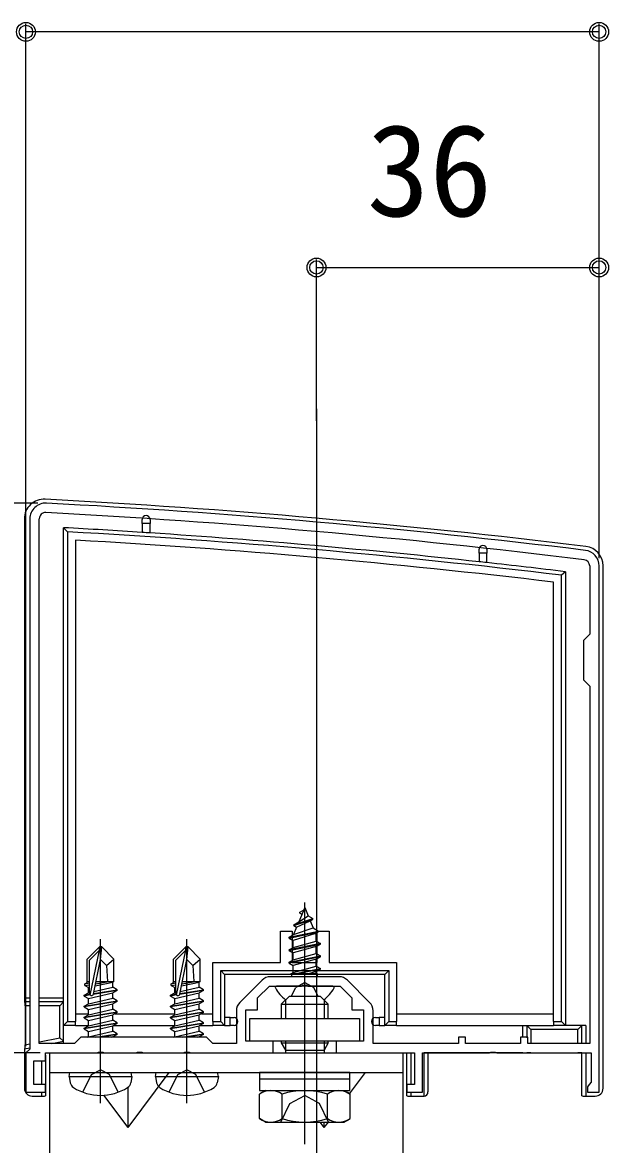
# Model space of a CAD drawing. Units: millimetres, scale not verified. Extents: x -700 to 700, y -1044 to 1038.
# Drawn here: x -350.9 to -276.3, y 732.4 to 875.2 of the extents above; entities that cross this region are included whole.
import ezdxf
from ezdxf.enums import TextEntityAlignment as Align

# ---------------------------------------------------------------- set-up
doc = ezdxf.new("R2010")
doc.units = ezdxf.units.MM
doc.header["$LTSCALE"] = 6
for name, color, linetype in [('0-2_YKK_11', 7, 'Continuous'), ('0-3_YKK_12', 2, 'Continuous'), ('0-4_YKK_13', 4, 'Continuous'), ('0-5_YKK_D', 6, 'Continuous')]:
    doc.layers.add(name, color=color, linetype=linetype)
doc.styles.add('ＭＳ ゴシック', font='')
doc.styles.get('ＭＳ ゴシック').set_extended_font_data('MS Gothic')

msp = doc.modelspace()

# ---------------------------------------------------------------- linework, layer by layer
at = {"layer": '0-2_YKK_11'}
for p, q in [((-348.8, 745.233), (-348.8, 812.033)), ((-320.436, 753.294), (-323.261, 750.469)), ((-310.624, 753.733), (-319.376, 753.733)), ((-306.739, 750.469), (-309.564, 753.294))]:
    msp.add_line(p, q, dxfattribs=at)
for points in [[(-350, 812.033), (-350, 744.533), (-350.5, 744.033), (-350.5, 739.033), (-348, 739.033), (-348, 740.033), (-349.5, 740.033), (-349.5, 743.033), (-348, 743.033), (-348, 744.033), (-341.458, 744.033), (-341.275, 744.153), (-340.725, 744.153), (-340.542, 744.033), (-336.458, 744.033), (-336.275, 744.153), (-335.725, 744.153), (-335.542, 744.033), (-330.458, 744.033), (-330.275, 744.153), (-329.725, 744.153), (-329.542, 744.033), (-319, 744.033), (-319, 745.533), (-322.5, 745.533), (-322.5, 749.533), (-321, 749.533), (-321, 751.033), (-319.5, 752.533), (-315.458, 752.533), (-315.275, 752.653), (-314.725, 752.653), (-314.542, 752.533), (-310.5, 752.533), (-309, 751.033), (-309, 749.533), (-307.5, 749.533), (-307.5, 745.533), (-311, 745.533), (-311, 744.033)], [(-311, 744.033), (-301, 744.033), (-301, 740.033), (-302, 740.033), (-302, 739.033), (-300, 739.033), (-300, 744.033), (-291.458, 744.033), (-291.275, 744.153), (-290.725, 744.153), (-290.542, 744.033), (-278.5, 744.033), (-278.5, 740.325), (-278.75, 740.029), (-279, 739.733), (-279, 739.033), (-277.5, 739.033), (-277.5, 806.033)], [(-278.7, 806.033), (-278.7, 797.333), (-279.5, 796.533), (-279.5, 791.533), (-278.7, 790.733), (-278.7, 745.233), (-286.6, 745.233), (-286.6, 746.033), (-287.5, 746.033), (-287.5, 745.233), (-294.5, 745.233), (-294.5, 746.033), (-295.4, 746.033), (-295.4, 745.233), (-306.3, 745.233), (-306.3, 749.409)], [(-323.7, 749.409), (-323.7, 745.233), (-326.7, 745.233), (-327.5, 746.033), (-343.5, 746.033), (-344.3, 745.233), (-348.8, 745.233)]]:
    msp.add_lwpolyline(points, dxfattribs=at)
for centre, radius, start, end in [((-348, 812.033), 2, 86.9684, 180.00001), ((-400.781, -184.566), 999.996, 83.01993, 86.96841), ((-348, 812.033), 0.8, 86.96839, 180.00001), ((-400.781, -184.566), 998.796, 83.01993, 86.96841), ((-279.5, 806.033), 2, 0.00001, 83.01993), ((-279.5, 806.033), 0.8, 0.00001, 83.01993), ((-319.376, 752.233), 1.5, 90.00002, 135.00001), ((-310.624, 752.233), 1.5, 44.99999, 89.99998), ((-322.2, 749.409), 1.5, 134.99999, 179.99998), ((-307.8, 749.409), 1.5, 0.00002, 45.00001)]:
    msp.add_arc(centre, radius, start, end, dxfattribs=at)
at = {"layer": '0-3_YKK_12'}
msp.add_line((-313.5, 826.033), (-313.5, 239.033), dxfattribs=at)
at = {"layer": '0-4_YKK_13'}
for p, q in [((-350.7, 812.033), (-350.7, 751.033)), ((-335.7, 811.437), (-335.7, 811.937)), ((-334.7, 811.937), (-334.7, 811.437)), ((-345.2, 810.378), (-345.2, 748.033)), ((-334.7, 811.437), (-335.7, 811.437)), ((-335.7, 811.437), (-335.7, 810.303)), ((-334.7, 810.237), (-334.7, 811.437)), ((-344.2, 809.32), (-344.2, 748.033)), ((-292.8, 807.655), (-292.8, 808.155)), ((-291.8, 807.655), (-292.8, 807.655)), ((-292.8, 807.655), (-292.8, 806.565)), ((-291.8, 808.155), (-291.8, 807.655)), ((-291.8, 806.455), (-291.8, 807.655)), ((-277, 739.531), (-277, 806.033)), ((-281.8, 805.305), (-282.3, 804.861)), ((-283.3, 748.033), (-283.3, 803.973)), ((-315, 749.033), (-315, 763.187)), ((-315, 762.533), (-315.747, 760.73)), ((-315.747, 760.73), (-314.576, 761.509)), ((-315.6, 761.843), (-315.346, 761.697)), ((-315, 762.533), (-314.576, 761.509)), ((-314.576, 761.509), (-313.95, 761.148)), ((-316.032, 760.041), (-316.424, 759.096)), ((-316.4, 760.253), (-313.95, 761.048)), ((-316.4, 760.353), (-315.747, 760.73)), ((-316.4, 760.253), (-316.032, 760.041)), ((-316.032, 760.041), (-314.301, 760.845)), ((-314.301, 760.845), (-313.95, 761.048)), ((-314.301, 760.845), (-313.93, 759.951)), ((-313.95, 761.048), (-313.95, 761.148)), ((-317, 758.763), (-313.25, 759.558)), ((-317, 758.663), (-313.25, 759.458)), ((-317, 758.763), (-316.424, 759.096)), ((-317, 758.663), (-317, 758.763)), ((-317, 758.663), (-316.475, 758.36)), ((-313.634, 759.236), (-316.475, 758.36)), ((-316.424, 759.096), (-313.93, 759.951)), ((-313.93, 759.951), (-313.25, 759.558)), ((-313.634, 759.236), (-313.25, 759.458)), ((-313.634, 759.236), (-313.525, 758.972)), ((-313.525, 758.271), (-313.525, 758.972)), ((-313.25, 759.458), (-313.25, 759.558)), ((-341.15, 757.533), (-342.7, 755.983)), ((-340.85, 757.533), (-341.15, 757.533)), ((-341.15, 757.109), (-341.15, 757.533)), ((-341, 737.633), (-341, 758.533)), ((-341, 755.911), (-341, 757.533)), ((-341, 755.911), (-340.85, 757.533)), ((-340.85, 757.533), (-339.3, 755.983)), ((-330.15, 757.533), (-331.7, 755.983)), ((-329.85, 757.533), (-330.15, 757.533)), ((-330.15, 757.109), (-330.15, 757.533)), ((-330, 737.633), (-330, 758.533)), ((-330, 755.911), (-330, 757.533)), ((-330, 755.911), (-329.85, 757.533)), ((-329.85, 757.533), (-328.3, 755.983)), ((-313, 757.968), (-317, 757.173)), ((-317, 757.073), (-313, 757.868)), ((-317, 757.173), (-316.475, 757.476)), ((-317, 757.073), (-317, 757.173)), ((-316.475, 757.476), (-316.475, 758.36)), ((-316.475, 757.476), (-313.525, 758.271)), ((-313.525, 757.565), (-316.475, 756.77)), ((-313.525, 758.271), (-313, 757.968)), ((-313.525, 757.565), (-313, 757.868)), ((-313.525, 756.681), (-313.525, 757.565)), ((-313, 757.868), (-313, 757.968)), ((-342.7, 753.014), (-342.7, 755.983)), ((-342.4, 755.859), (-341.15, 757.109)), ((-342.4, 751.581), (-342.4, 755.859)), ((-342.332, 751.41), (-341.15, 757.109)), ((-341.91, 751.526), (-341, 755.911)), ((-340.257, 755.18), (-339.3, 755.983)), ((-339.3, 753.133), (-339.3, 755.983)), ((-331.7, 753.014), (-331.7, 755.983)), ((-331.4, 755.859), (-330.15, 757.109)), ((-331.4, 751.581), (-331.4, 755.859)), ((-331.332, 751.41), (-330.15, 757.109)), ((-330.91, 751.526), (-330, 755.911)), ((-329.257, 755.18), (-328.3, 755.983)), ((-328.3, 753.133), (-328.3, 755.983)), ((-317, 757.073), (-316.475, 756.77)), ((-317, 755.583), (-313, 756.378)), ((-313, 756.278), (-317, 755.483)), ((-316.475, 755.886), (-316.475, 756.77)), ((-316.475, 755.886), (-313.525, 756.681)), ((-313.525, 755.975), (-316.475, 755.18)), ((-313.525, 756.681), (-313, 756.378)), ((-313.525, 755.091), (-313.525, 755.975)), ((-326.7, 748.033), (-326.7, 755.533)), ((-325.7, 754.533), (-304.3, 754.533)), ((-325.7, 748.033), (-325.7, 754.533)), ((-317, 755.483), (-316.475, 755.18)), ((-316.475, 754.296), (-316.475, 755.18)), ((-316.475, 754.296), (-313.525, 755.091)), ((-316.358, 754.12), (-313, 754.788)), ((-313, 754.688), (-315.855, 754.12)), ((-313.525, 754.385), (-314.506, 754.12)), ((-313.525, 755.091), (-313, 754.788)), ((-313.525, 754.385), (-313, 754.688)), ((-313.525, 754.12), (-313.525, 754.385)), ((-313, 754.688), (-313, 754.788)), ((-304.3, 754.533), (-304.3, 748.033)), ((-343, 752.841), (-342.7, 753.014)), ((-343, 752.841), (-342.4, 752.957)), ((-342.7, 753.133), (-342.4, 753.133)), ((-341.695, 752.558), (-339.45, 753.065)), ((-341.635, 752.85), (-339.917, 753.133)), ((-341.58, 753.117), (-341.496, 753.133)), ((-341.576, 753.133), (-339.3, 753.133)), ((-339.3, 753.133), (-339.45, 753.065)), ((-339.45, 752.401), (-339.45, 753.065)), ((-332, 752.841), (-331.7, 753.014)), ((-332, 752.841), (-331.4, 752.957)), ((-331.7, 753.133), (-331.4, 753.133)), ((-330.695, 752.558), (-328.45, 753.065)), ((-330.635, 752.85), (-328.917, 753.133)), ((-330.58, 753.117), (-330.496, 753.133)), ((-330.576, 753.133), (-328.3, 753.133)), ((-328.3, 753.133), (-328.45, 753.065)), ((-328.45, 752.401), (-328.45, 753.065)), ((-316.779, 754.12), (-316.475, 754.296)), ((-313.365, 754.12), (-316.779, 754.12)), ((-316.635, 753.733), (-316.635, 754.12)), ((-315, 752.991), (-316.145, 752.382)), ((-315, 732.411), (-315, 753.822)), ((-315, 752.991), (-313.855, 752.382)), ((-313.365, 753.733), (-313.365, 754.12)), ((-343.1, 751.383), (-342.387, 751.502)), ((-343, 752.625), (-343, 752.841)), ((-343, 752.625), (-342.4, 752.724)), ((-343, 752.625), (-342.55, 752.365)), ((-342.55, 752.365), (-342.397, 752.4)), ((-342.55, 751.701), (-342.55, 752.365)), ((-342.55, 750.965), (-339.45, 751.665)), ((-338.9, 751.983), (-341.926, 751.479)), ((-341.898, 751.583), (-338.9, 752.083)), ((-341.84, 751.861), (-339.45, 752.401)), ((-338.9, 752.083), (-339.45, 752.401)), ((-338.9, 751.983), (-339.45, 751.665)), ((-339.45, 751.001), (-339.45, 751.665)), ((-338.9, 751.983), (-338.9, 752.083)), ((-332.1, 751.383), (-331.387, 751.502)), ((-332, 752.625), (-332, 752.841)), ((-332, 752.625), (-331.4, 752.724)), ((-332, 752.625), (-331.55, 752.365)), ((-331.55, 752.365), (-331.397, 752.4)), ((-331.55, 751.701), (-331.55, 752.365)), ((-331.55, 750.965), (-328.45, 751.665)), ((-327.9, 751.983), (-330.926, 751.479)), ((-330.898, 751.583), (-327.9, 752.083)), ((-330.84, 751.861), (-328.45, 752.401)), ((-327.9, 752.083), (-328.45, 752.401)), ((-327.9, 751.983), (-328.45, 751.665)), ((-328.45, 751.001), (-328.45, 751.665)), ((-327.9, 751.983), (-327.9, 752.083)), ((-311.404, 752.533), (-318.596, 752.533)), ((-316.718, 751.232), (-316.145, 752.382)), ((-313.282, 751.232), (-313.855, 752.382)), ((-350.7, 751.033), (-350, 751.033)), ((-350, 750.533), (-350.669, 750.533)), ((-350, 750.033), (-350.608, 750.033)), ((-350.608, 750.033), (-350.608, 745.061)), ((-348.8, 751.033), (-345.7, 751.033)), ((-345.7, 750.533), (-348.8, 750.533)), ((-346.2, 745.943), (-346.2, 750.033)), ((-342.332, 751.411), (-343.1, 751.283)), ((-343.1, 751.283), (-343.1, 751.383)), ((-343.1, 751.283), (-342.55, 750.965)), ((-343.1, 749.983), (-338.9, 750.683)), ((-338.9, 750.583), (-343.1, 749.883)), ((-342.55, 750.301), (-342.55, 750.965)), ((-342.55, 749.565), (-339.45, 750.265)), ((-338.9, 750.683), (-339.45, 751.001)), ((-338.9, 750.583), (-339.45, 750.265)), ((-339.45, 749.601), (-339.45, 750.265)), ((-338.9, 750.583), (-338.9, 750.683)), ((-331.332, 751.411), (-332.1, 751.283)), ((-332.1, 751.283), (-332.1, 751.383)), ((-332.1, 751.283), (-331.55, 750.965)), ((-332.1, 749.983), (-327.9, 750.683)), ((-327.9, 750.583), (-332.1, 749.883)), ((-331.55, 750.301), (-331.55, 750.965)), ((-331.55, 749.565), (-328.45, 750.265)), ((-327.9, 750.683), (-328.45, 751.001)), ((-327.9, 750.583), (-328.45, 750.265)), ((-328.45, 749.601), (-328.45, 750.265)), ((-327.9, 750.583), (-327.9, 750.683)), ((-318, 750.232), (-317, 751.232)), ((-318, 750.232), (-312, 750.232)), ((-318, 750.232), (-318, 748.433)), ((-317.46, 750.772), (-317.46, 748.433)), ((-313, 751.232), (-317, 751.232)), ((-312, 750.232), (-313, 751.232)), ((-312.54, 750.772), (-312.54, 748.433)), ((-312, 748.433), (-312, 750.232)), ((-344.2, 749.033), (-342.55, 749.033)), ((-343.1, 749.883), (-343.1, 749.983)), ((-343.1, 749.883), (-342.55, 749.565)), ((-343.1, 748.583), (-338.9, 749.283)), ((-338.9, 749.183), (-343.1, 748.483)), ((-342.55, 748.901), (-342.55, 749.565)), ((-342.55, 748.165), (-339.45, 748.865)), ((-338.9, 749.283), (-339.45, 749.601)), ((-338.9, 749.183), (-339.45, 748.865)), ((-339.45, 748.201), (-339.45, 748.865)), ((-339.16, 749.033), (-331.55, 749.033)), ((-338.9, 749.183), (-338.9, 749.283)), ((-332.1, 749.883), (-332.1, 749.983)), ((-332.1, 749.883), (-331.55, 749.565)), ((-332.1, 748.583), (-327.9, 749.283)), ((-327.9, 749.183), (-332.1, 748.483)), ((-331.55, 748.901), (-331.55, 749.565)), ((-331.55, 748.165), (-328.45, 748.865)), ((-327.9, 749.283), (-328.45, 749.601)), ((-327.9, 749.183), (-328.45, 748.865)), ((-328.45, 748.201), (-328.45, 748.865)), ((-328.16, 749.033), (-326.7, 749.033)), ((-327.9, 749.183), (-327.9, 749.283)), ((-303.3, 749.033), (-283.3, 749.033)), ((-344.2, 747.533), (-345.7, 747.533)), ((-345.7, 745.233), (-345.7, 747.533)), ((-345.2, 748.033), (-344.2, 748.033)), ((-344.2, 747.533), (-344.2, 748.033)), ((-344.2, 747.533), (-342.55, 747.533)), ((-343.1, 748.483), (-343.1, 748.583)), ((-343.1, 748.483), (-342.55, 748.165)), ((-343.1, 747.183), (-338.9, 747.883)), ((-338.9, 747.783), (-343.1, 747.083)), ((-343.1, 747.083), (-343.1, 747.183)), ((-342.55, 747.501), (-342.55, 748.165)), ((-342.55, 746.765), (-339.45, 747.465)), ((-338.9, 747.883), (-339.45, 748.201)), ((-338.9, 747.783), (-339.45, 747.465)), ((-339.45, 746.801), (-339.45, 747.465)), ((-339.333, 747.533), (-331.55, 747.533)), ((-338.9, 747.783), (-338.9, 747.883)), ((-332.1, 748.483), (-332.1, 748.583)), ((-332.1, 748.483), (-331.55, 748.165)), ((-332.1, 747.183), (-327.9, 747.883)), ((-327.9, 747.783), (-332.1, 747.083)), ((-332.1, 747.083), (-332.1, 747.183)), ((-331.55, 747.501), (-331.55, 748.165)), ((-331.55, 746.765), (-328.45, 747.465)), ((-327.9, 747.883), (-328.45, 748.201)), ((-327.9, 747.783), (-328.45, 747.465)), ((-328.45, 746.801), (-328.45, 747.465)), ((-328.333, 747.533), (-326.7, 747.533)), ((-327.9, 747.783), (-327.9, 747.883)), ((-326.7, 748.033), (-325.7, 748.033)), ((-326.7, 748.033), (-326.7, 747.533)), ((-324.5, 748.533), (-325.2, 748.533)), ((-325.2, 747.533), (-324.5, 747.533)), ((-324.5, 747.533), (-324.5, 748.533)), ((-324.5, 748.533), (-324, 748.533)), ((-324, 747.533), (-324.5, 747.533)), ((-306, 748.533), (-305.5, 748.533)), ((-305.5, 747.533), (-306, 747.533)), ((-305.5, 748.533), (-305.5, 747.533)), ((-304.8, 748.533), (-305.5, 748.533)), ((-305.5, 747.533), (-304.8, 747.533)), ((-304.3, 748.033), (-303.3, 748.033)), ((-303.3, 747.533), (-303.3, 748.033)), ((-303.3, 747.533), (-283.3, 747.533)), ((-287.2, 746.033), (-287.2, 747.533)), ((-286.7, 747.533), (-286.7, 745.957)), ((-283.3, 748.033), (-282.3, 748.033)), ((-283.3, 748.033), (-283.3, 747.533)), ((-281.8, 747.533), (-283.3, 747.533)), ((-279.2, 747.533), (-281.8, 747.533)), ((-279.7, 745.233), (-279.7, 747.533)), ((-279.2, 747.533), (-279.2, 745.233)), ((-348.781, 745.427), (-346.2, 745.943)), ((-345.7, 745.533), (-346.2, 745.943)), ((-343.1, 747.083), (-342.55, 746.765)), ((-342.55, 746.101), (-342.55, 746.765)), ((-341.6, 746.033), (-338.9, 746.483)), ((-338.9, 746.383), (-341, 746.033)), ((-339.594, 746.033), (-339.45, 746.065)), ((-338.9, 746.483), (-339.45, 746.801)), ((-338.9, 746.383), (-339.45, 746.065)), ((-339.45, 746.033), (-339.45, 746.065)), ((-338.9, 746.383), (-338.9, 746.483)), ((-332.1, 747.083), (-331.55, 746.765)), ((-331.55, 746.101), (-331.55, 746.765)), ((-330.6, 746.033), (-327.9, 746.483)), ((-327.9, 746.383), (-330, 746.033)), ((-328.594, 746.033), (-328.45, 746.065)), ((-327.9, 746.483), (-328.45, 746.801)), ((-327.9, 746.383), (-328.45, 746.065)), ((-328.45, 746.033), (-328.45, 746.065)), ((-327.9, 746.383), (-327.9, 746.483)), ((-280.2, 745.233), (-280.2, 747.033)), ((-350.669, 744.539), (-350, 744.673)), ((-350.608, 745.061), (-350, 745.183)), ((-347.2, 745.233), (-345.7, 745.533)), ((-318, 745.533), (-318, 745.332)), ((-318, 745.332), (-312, 745.332)), ((-312, 745.332), (-312.54, 744.397)), ((-312, 745.332), (-312, 745.533)), ((-350.451, 744.073), (-350.7, 744.023)), ((-350.7, 744.023), (-350.7, 739.531)), ((-348.5, 740.033), (-348.5, 743.033)), ((-348, 743.733), (-348, 738.564)), ((-347.7, 744.033), (-301.5, 744.033)), ((-347.5, 744.033), (-347.5, 659.033)), ((-347.5, 744.033), (-302.5, 744.033)), ((-302.5, 744.033), (-302.5, 659.033)), ((-302, 738.564), (-302, 744.033)), ((-301.5, 744.033), (-301.5, 740.033)), ((-299.8, 738.533), (-299.8, 744.033)), ((-287.2, 744.033), (-299.8, 744.033)), ((-299.3, 744.033), (-299.3, 739.064)), ((-287.2, 744.033), (-286.7, 744.033)), ((-286.2, 744.033), (-286.7, 744.033)), ((-286.2, 744.033), (-280.2, 744.033)), ((-279.7, 744.033), (-280.2, 744.033)), ((-279.7, 738.564), (-279.7, 744.033)), ((-279.2, 744.033), (-279.2, 738.533)), ((-347.5, 741.533), (-302.5, 741.533)), ((-345, 741.033), (-344.912, 741.533)), ((-344.912, 741.533), (-337.088, 741.533)), ((-337.5, 734.533), (-332.25, 741.533)), ((-337, 741.033), (-337.088, 741.533)), ((-334, 741.033), (-333.912, 741.533)), ((-333.912, 741.533), (-326.088, 741.533)), ((-326, 741.033), (-326.088, 741.533)), ((-309.25, 741.533), (-320.75, 741.533)), ((-309.285, 738.82), (-307.25, 741.533)), ((-345, 741.033), (-344.859, 740.231)), ((-345, 741.033), (-337, 741.033)), ((-337, 741.033), (-337.141, 740.231)), ((-334, 741.033), (-333.859, 740.231)), ((-334, 741.033), (-326, 741.033)), ((-326, 741.033), (-326.141, 740.231)), ((-320.75, 740.733), (-320.75, 739.232)), ((-320.75, 740.733), (-309.25, 740.733)), ((-309.25, 739.232), (-309.25, 740.733)), ((-348.5, 738.533), (-348.5, 739.033)), ((-337.5, 734.533), (-340.585, 738.646)), ((-337.5, 734.533), (-337.5, 739.658)), ((-320, 739.232), (-320.774, 738.786)), ((-320.773, 735.679), (-320.773, 738.786)), ((-320.75, 739.232), (-309.25, 739.232)), ((-320, 739.232), (-310, 739.232)), ((-317.887, 735.679), (-317.887, 738.786)), ((-312.113, 735.679), (-312.113, 738.786)), ((-310, 739.233), (-309.227, 738.786)), ((-309.227, 735.679), (-309.227, 738.786)), ((-301.5, 739.033), (-301.5, 738.533)), ((-349.702, 738.533), (-348.5, 738.533)), ((-301.5, 738.533), (-299.8, 738.533)), ((-279.2, 738.533), (-277.998, 738.533)), ((-320, 735.232), (-320.774, 735.679)), ((-320, 735.232), (-310, 735.232)), ((-312.5, 734.533), (-313.025, 735.232)), ((-312.5, 734.533), (-311.975, 735.232)), ((-312.5, 734.533), (-312.5, 735.232)), ((-310, 735.232), (-309.227, 735.679))]:
    msp.add_line(p, q, dxfattribs=at)
for points in [[(-345.2, 748.033), (-345.7, 747.533), (-345.7, 810.907), (-345.2, 810.378)], [(-281.8, 805.305), (-281.8, 747.533), (-282.3, 748.033), (-282.3, 804.861)], [(-315.6, 761.843), (-315.6, 761.943), (-315.133, 762.213)], [(-316.4, 760.253), (-316.4, 760.353), (-313.95, 761.148)], [(-326.7, 755.533), (-318.1, 755.533), (-318.1, 759.533), (-316.6, 759.533), (-316.6, 755.533), (-313.4, 755.533), (-313.4, 759.533), (-311.9, 759.533), (-311.9, 755.533), (-303.3, 755.533), (-303.3, 748.033)], [(-341, 755.911), (-340.257, 755.18), (-340.1, 753.133)], [(-330, 755.911), (-329.257, 755.18), (-329.1, 753.133)], [(-317, 755.483), (-317, 755.583), (-316.475, 755.886)], [(-313.525, 755.975), (-313, 756.278), (-313, 756.378)], [(-325.7, 754.533), (-325.2, 754.033), (-325.2, 748.533), (-325.2, 747.533)], [(-304.3, 754.533), (-304.8, 754.033), (-325.2, 754.033)], [(-304.8, 747.533), (-304.8, 748.533), (-304.8, 754.033)], [(-343.1, 751.383), (-342.55, 751.701), (-342.4, 751.734)], [(-332.1, 751.383), (-331.55, 751.701), (-331.4, 751.734)], [(-345.7, 750.533), (-346.2, 750.033), (-348.8, 750.033)], [(-343.1, 749.983), (-342.55, 750.301), (-339.45, 751.001)], [(-332.1, 749.983), (-331.55, 750.301), (-328.45, 751.001)], [(-343.1, 748.583), (-342.55, 748.901), (-339.45, 749.601)], [(-332.1, 748.583), (-331.55, 748.901), (-328.45, 749.601)], [(-343.1, 747.183), (-342.55, 747.501), (-339.45, 748.201)], [(-332.1, 747.183), (-331.55, 747.501), (-328.45, 748.201)], [(-325.7, 748.033), (-325.2, 747.533), (-326.7, 747.533)], [(-303.3, 747.533), (-304.8, 747.533), (-304.3, 748.033)], [(-286.7, 747.533), (-286.2, 747.033), (-286.2, 745.233)], [(-279.7, 747.533), (-280.2, 747.033), (-286.2, 747.033)], [(-342.667, 746.033), (-342.55, 746.101), (-339.45, 746.801)], [(-331.667, 746.033), (-331.55, 746.101), (-328.45, 746.801)], [(-318, 745.332), (-317.46, 744.397), (-312.54, 744.397)], [(-317.46, 745.533), (-317.46, 744.397), (-317.46, 744.033)], [(-312.54, 745.533), (-312.54, 744.397), (-312.54, 744.033)], [(-343.258, 739.038), (-342.145, 741.27), (-341, 741.879)], [(-338.742, 739.038), (-339.855, 741.27), (-341, 741.879)], [(-332.258, 739.038), (-331.145, 741.27), (-330, 741.879)], [(-327.742, 739.038), (-328.855, 741.27), (-330, 741.879)], [(-320.75, 741.533), (-320.75, 740.733), (-309.25, 740.733), (-309.25, 741.533)], [(-318.05, 735.23), (-316.9, 737.588), (-315, 738.598)], [(-311.95, 735.23), (-313.1, 737.588), (-315, 738.598)]]:
    msp.add_lwpolyline(points, dxfattribs=at)
msp.add_lwpolyline([(-322, 748.433), (-308, 748.433), (-308, 745.533), (-322, 745.533)], close=True, dxfattribs=at)
for centre, radius, start, end in [((-348.2, 812.033), 2.5, 86.98862, 180), ((-400.629, -184.589), 1000.5, 83.02871, 86.98862), ((-335.2, 811.937), 0.5, 90, 180), ((-335.2, 811.937), 0.5, 0, 90), ((-400.781, -184.57), 997, 86.25725, 86.83299), ((-400.781, -184.57), 996.5, 83.17155, 86.8026), ((-400.781, -184.57), 997, 86.19966, 86.25725), ((-400.781, -184.57), 997, 83.78233, 86.19966), ((-400.781, -184.57), 995.5, 83.22262, 86.74174), ((-292.3, 808.155), 0.5, 90, 180), ((-292.3, 808.155), 0.5, 0, 90), ((-279.5, 806.033), 2.5, 360, 83.02871), ((-400.781, -184.57), 997, 83.72452, 83.78233), ((-400.781, -184.57), 997, 83.14605, 83.72452), ((-342.152, 751.581), 0.248, 180, 347.19096), ((-331.152, 751.581), 0.248, 180, 347.19096), ((-318.596, 752.379), 0.154, 90, 207.28096), ((-315, 754.233), 4.2, 207.28096, 234.69714), ((-315, 754.233), 4.2, 305.30286, 332.71904), ((-311.404, 752.379), 0.154, 332.71904, 90), ((-324, 748.033), 0.5, 0, 90), ((-324, 748.033), 0.5, 270, 0), ((-306, 748.033), 0.5, 90, 180), ((-306, 748.033), 0.5, 180, 270), ((-343.972, 740.387), 0.9, 190, 237.94412), ((-338.028, 740.387), 0.9, 302.05588, 350), ((-332.972, 740.387), 0.9, 190, 237.94412), ((-327.028, 740.387), 0.9, 302.05588, 350), ((-341, 745.133), 6.5, 237.94412, 302.05588), ((-330, 745.133), 6.5, 237.94412, 302.05588), ((-319.33, 736.677), 2.556, 55.61708, 124.38292), ((-315, 729.679), 9.554, 72.41276, 107.58724), ((-310.67, 736.677), 2.556, 55.61708, 124.38292), ((-319.33, 737.788), 2.556, 235.61708, 304.38292), ((-315, 744.786), 9.554, 252.41276, 287.58724), ((-310.67, 737.788), 2.556, 235.61708, 304.38292)]:
    msp.add_arc(centre, radius, start, end, dxfattribs=at)
for centre, major_axis, ratio, start_param, end_param in [((-350.669, 751.033), (0, 0.5), 0.061163, 1.5707963, 3.1415927), ((-350.639, 750.033), (0, 0.5), 0.061163, 4.712389, 6.2831853), ((-350.669, 744.029), (0, 0.51), 0.059966, 0.0120377, 1.582834), ((-350.639, 745.055), (0, 0.51), 0.059966, 3.1536303, 4.7244267), ((-349.698, 739.535), (-0.71, -0.71), 0.99628, 5.4996506, 7.06672), ((-299.8, 739.064), (0, 0.532), 0.940706, 3.1415927, 4.712389), ((-278.002, 739.535), (0.71, -0.71), 0.99628, 5.4996506, 7.06672), ((-348.5, 738.564), (0.5, 0), 0.061163, 4.712389, 6.2831853), ((-301.5, 738.564), (0.5, 0), 0.061163, 3.1415927, 4.712389), ((-279.2, 738.564), (0.5, 0), 0.061163, 3.1415927, 4.712389)]:
    msp.add_ellipse(centre, major_axis=major_axis, ratio=ratio, start_param=start_param, end_param=end_param, dxfattribs=at)
at = {"layer": '0-5_YKK_D'}
for p, q in [((-350.5, 744.909), (-350.5, 875.033)), ((-350.5, 824.53), (-350.5, 875.03)), ((-277.5, 807.033), (-277.5, 875.033)), ((-277.5, 824.53), (-277.5, 875.03)), ((-277.5, 874.033), (-350.5, 874.033)), ((-277.5, 874.03), (-350.5, 874.03)), ((-313.5, 824.53), (-313.5, 845.033)), ((-313.5, 824.53), (-313.5, 845.03)), ((-277.5, 807.033), (-277.5, 845.033)), ((-277.5, 824.53), (-277.5, 845.03)), ((-313.5, 844.033), (-277.5, 844.033)), ((-313.5, 844.03), (-277.5, 844.03)), ((-349, 814.033), (-411.5, 814.033)), ((-348.7, 744.033), (-381.5, 744.033))]:
    msp.add_line(p, q, dxfattribs=at)
for centre, radius in [((-350.5, 874.03), 1.2), ((-350.5, 874.033), 0.85), ((-277.5, 874.03), 1.2), ((-277.5, 874.033), 0.85), ((-313.5, 844.03), 1.2), ((-313.5, 844.033), 0.85), ((-277.5, 844.03), 1.2), ((-277.5, 844.033), 0.85)]:
    msp.add_circle(centre, radius, dxfattribs=at)

# ---------------------------------------------------------------- texts
at = {"layer": '0-5_YKK_D', "style": 'ＭＳ ゴシック'}
for p in [(-307.091, 847.033), (-307.091, 847.03)]:
    msp.add_text('36', height=11.73, dxfattribs=at).set_placement(p, align=Align.BOTTOM_LEFT)

doc.saveas('drawing.dxf')
